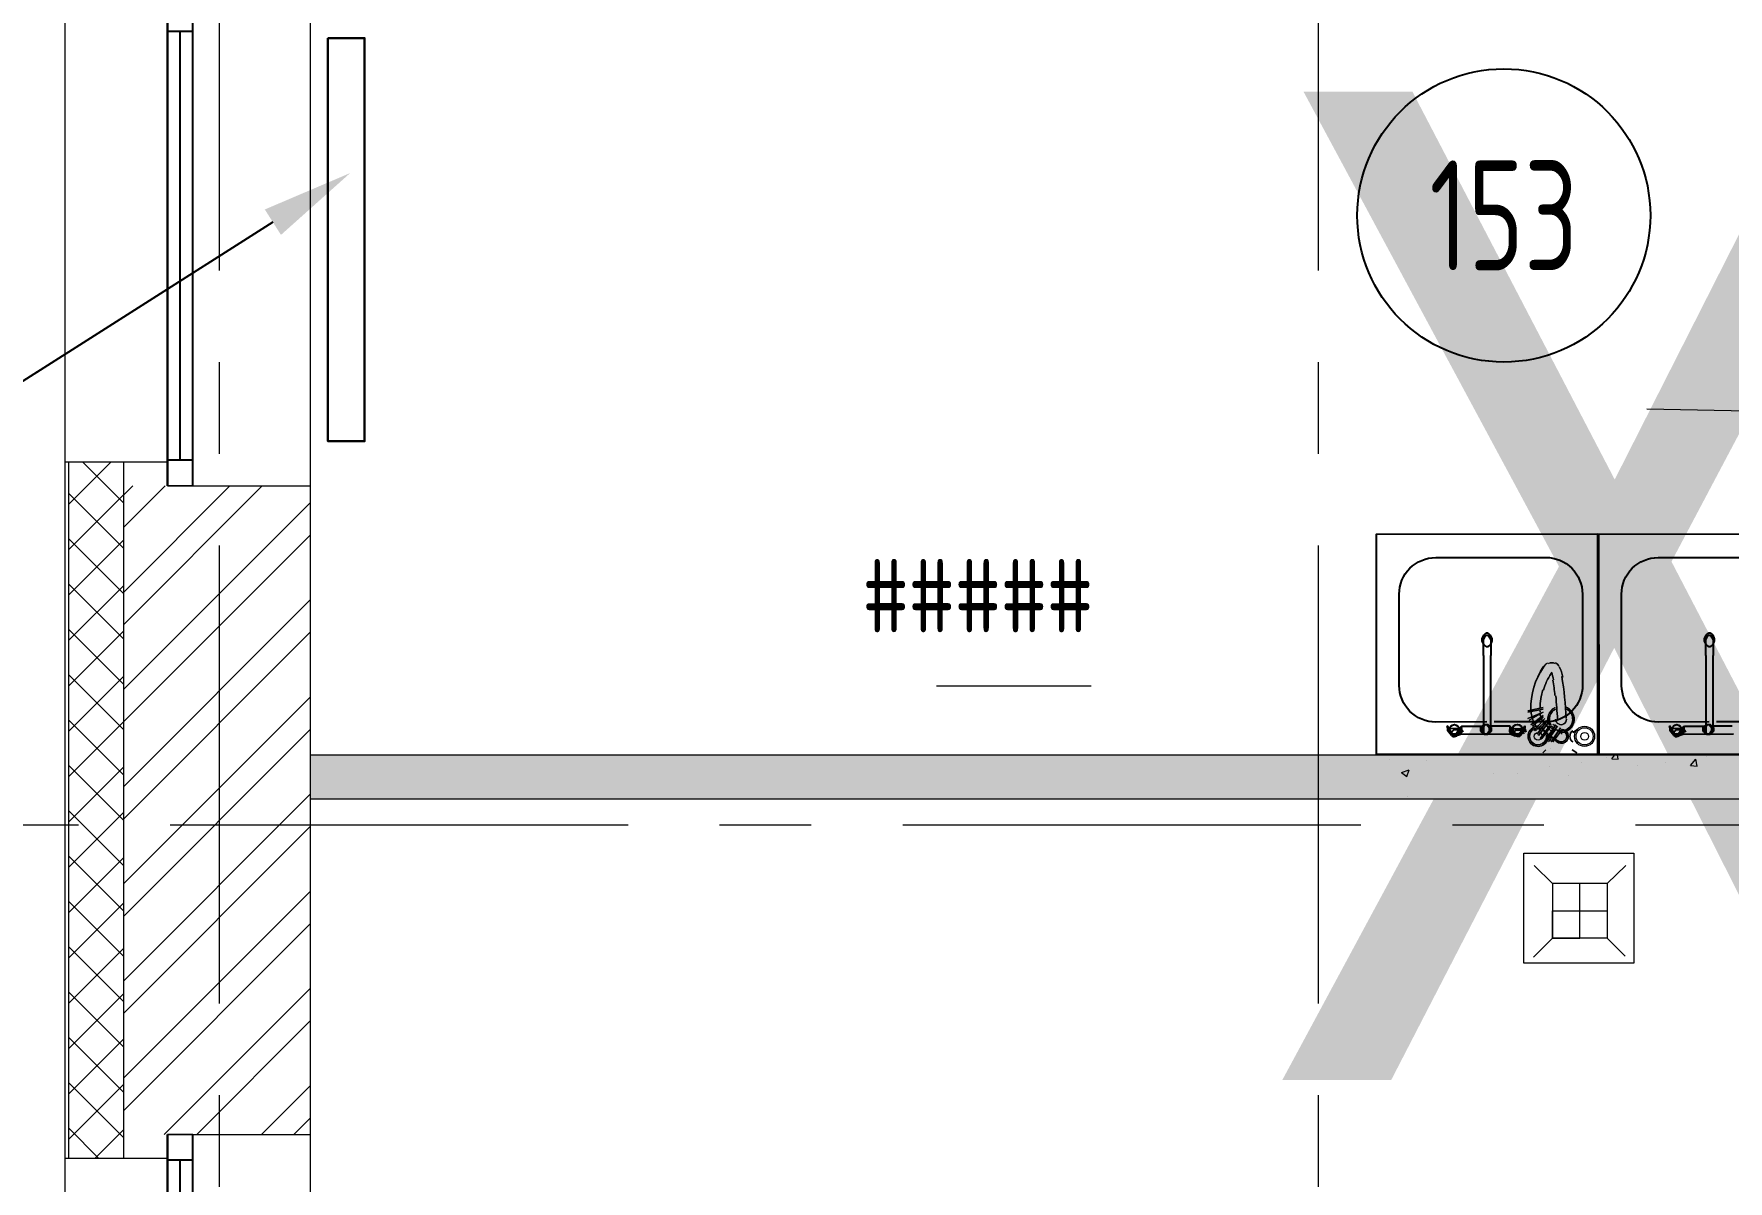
# Model space of a CAD drawing. Header units: millimetres. Extents: x -455656 to 9247092, y 0 to 412358.
# Drawn here: x -218739 to -214115, y 362286 to 365417 of the extents above; entities that cross this region are included whole.
import ezdxf
from ezdxf import colors
from ezdxf.entities.mleader import LeaderData, LeaderLine
from ezdxf.enums import TextEntityAlignment as Align
from ezdxf.math import Vec2, Vec3

# ---------------------------------------------------------------- set-up
doc = ezdxf.new("R2018")
doc.units = ezdxf.units.MM
doc.header["$MEASUREMENT"] = 0
doc.linetypes.add('CENTER', pattern=[2, 1.25, -0.25, 0.25, -0.25])
doc.layers.get('0').update_dxf_attribs({"color": 250, "lineweight": 9})
doc.layers.add('АР_Названия помещений', color=124, linetype='Continuous', lineweight=5, plot=False)
doc.layers.add('АР_новое окно', color=155, linetype='Continuous')
doc.layers.add('ТХ_ВК_трапы', color=5, linetype='Continuous')
for name, color, linetype, lineweight in [('АР_Номер помещения', 1, 'Continuous', 25), ('АР_Помещения_площадь', 19, 'Continuous', 9), ('АР_тонкая линия', 250, 'Continuous', 0), ('подлога', 250, 'Continuous', 9), ('Радиаторы', 250, 'Continuous', 9), ('Радиаторы текст', 250, 'Continuous', 9)]:
    doc.layers.add(name, color=color, linetype=linetype, lineweight=lineweight)
doc.styles.add('ISOCPEUR', font='isocpeur.ttf', dxfattribs={"width": 0.7})
doc.styles.get("Standard").update_dxf_attribs({"font": 'isocpeur.ttf'})

# ---------------------------------------------------------------- blocks, each defined once
blk = doc.blocks.new('*U160')
at = {"layer": 'АР_новое окно', "lineweight": 20}
for p, q in [((0, 1310), (-70, 1310)), ((0, 0), (-70, 0))]:
    blk.add_line(p, q, dxfattribs=at)
at = {"layer": 'АР_новое окно'}
for p, q in [((-70, 1310), (-70, 0)), ((-70, 0), (-70, 1310)), ((0, 1310), (0, 0)), ((0, 1240), (-70, 1240)), ((-35, 1240), (-35, 70)), ((0, 70), (-70, 70))]:
    blk.add_line(p, q, dxfattribs=at)
blk = doc.blocks.new('*U52')
at = {"layer": 'АР_Номер помещения', "color": 7}
blk.add_circle((2520.3, -1416.1), 400, dxfattribs=at)
at = {"layer": 'АР_Помещения_площадь', "color": 7}
blk.add_line((1394.2, -2700.6), (971.9, -2700.6), dxfattribs=at)
at = {"color": 7, "style": 'ISOCPEUR', "width": 0.7, "flags": 1}
blk.add_attdef('КАТЕГОРИЯ', (-499.2, -2092.2), '', height=250, dxfattribs=at)
at = {"layer": 'АР_Номер помещения', "color": 7, "style": 'ISOCPEUR', "width": 0.7}
blk.add_attdef('НОМЕР_ПОМЕЩЕНИЯ', text='', height=300, dxfattribs=at).set_placement((2520.3, -1416.1), align=Align.MIDDLE_CENTER)
at = {"layer": 'АР_Помещения_площадь', "color": 7, "lineweight": 30, "width": 0.7, "flags": 104}
blk.add_attdef('ИМЯ_ПОМЕЩЕНИЯ', text='', height=100, dxfattribs=at).set_placement((157.6, 1217.1), align=Align.MIDDLE_CENTER)
at = {"layer": 'АР_Помещения_площадь', "color": 7, "style": 'ISOCPEUR', "width": 0.7}
blk.add_attdef('ПЛОЩАДЬ_ПОМЕЩЕНИЯ', text='', height=200, dxfattribs=at).set_placement((1399.1, -2454.1), align=Align.MIDDLE_RIGHT)
blk = doc.blocks.new('_DotSmall')
at = {"color": 0, "linetype": 'ByBlock', "const_width": 0.5}
blk.add_lwpolyline([(-0.0625, 0, 1), (0.0625, 0, 1)], format="xyb", close=True, dxfattribs=at)
blk = doc.blocks.new('Трап ТХ')
at = {"layer": 'ТХ_ВК_трапы', "color": 5, "lineweight": 0}
for p, q in [((305243.2, -196674.3), (305292.9, -196724.5)), ((305491.2, -196675.5), (305442.2, -196724.5)), ((305292.9, -196724.5), (305292.9, -196874.5)), ((305292.9, -196724.5), (305442.2, -196724.5)), ((305367.6, -196874.5), (305367.6, -196724.5)), ((305442.2, -196724.5), (305442.2, -196874.5)), ((305442.2, -196799.5), (305292.9, -196799.5)), ((305442.2, -196874.5), (305442.2, -196799.5)), ((305243.2, -196924.3), (305292.9, -196874.5)), ((305292.9, -196874.5), (305442.2, -196874.5)), ((305442.2, -196874.5), (305367.6, -196874.5)), ((305493.2, -196925.5), (305442.2, -196874.5))]:
    blk.add_line(p, q, dxfattribs=at)
blk = doc.blocks.new('A$C6f2de472')
at = {"layer": 'АР_тонкая линия', "ltscale": 100}
for p, q in [((54.6, -68.5), (54.6, -734.3)), ((54.6, -734.3), (9.6, -509.7)), ((9.6, -509.7), (54.6, -734.3)), ((54.6, -734.3), (103.6, -505.6))]:
    blk.add_line(p, q, dxfattribs=at)

msp = doc.modelspace()

# ---------------------------------------------------------------- hatches: boundary and pattern name
at = {"layer": 'подлога', "ltscale": 100}
h = msp.add_hatch(dxfattribs=at)
h.set_pattern_fill('ANSI37', color=256, scale=700)
h.set_pattern_definition([(45, (-1188594, 402570.33), (-61.871843, 61.871843), []), (135, (-1188594, 402570.33), (-61.871843, -61.871843), [])])
h.paths.add_polyline_path([(-218643.9, 364248.2), (-218493.9, 364248.2), (-218493.9, 364248.2), (-218643.9, 364248.2)])
h.paths.add_polyline_path([(-218493.9, 354895.5), (-218643.9, 354895.5), (-218643.9, 353848.2), (-212704, 353848.2), (-212704, 353748.2), (-212554, 353748.2), (-212554, 353998.2), (-218493.9, 353998.2)])
h.paths.add_polyline_path([(-218493.9, 354998.2), (-218643.9, 354998.2), (-218643.9, 354895.5), (-218493.9, 354895.5)])
h.paths.add_polyline_path([(-218493.9, 358088.2), (-218643.9, 358088.2), (-218643.9, 356178.2), (-218493.9, 356178.2)])
h.paths.add_polyline_path([(-218493.9, 361168.2), (-218643.9, 361168.2), (-218643.9, 359268.2), (-218493.9, 359268.2)])
h.paths.add_polyline_path([(-218643.9, 362348.2), (-218493.9, 362348.2), (-218493.9, 364248.2), (-218643.9, 364248.2)])
h = msp.add_hatch(dxfattribs=at)
h.set_pattern_fill('ANSI32', color=256, scale=500)
h.set_pattern_definition([(45, (-1163480.52, 412480.3), (-132.58252, 132.58252), []), (45, (-1163392.13, 412480.3), (-132.58252, 132.58252), [])])
h.paths.add_polyline_path([(-217983.9, 364183.2), (-218493.9, 364183.2), (-218493.9, 362413.2), (-217983.9, 362413.2)])
h = msp.add_hatch(dxfattribs=at)
h.set_pattern_fill('AR-CONC', color=256, scale=30)
h.set_pattern_definition([(50, (0, 247657.5), (215.17805, -18.82564), [22.5, -247.5]), (355, (0, 247657.5), (-41.6254, 225.65764), [18, -198]), (100.45144, (17.93, 247655.93), (173.55265, 206.832), [19.12206, -210.34263]), (46.1842, (0, 247717.5), (320.1724, -49.65578), [33.75, -371.25]), (96.63564, (26.68, 247713.36), (280.3986, 292.23558), [28.6831, -315.51413]), (351.18416, (0, 247717.5), (280.3986, 292.2356), [27, -297]), (21, (30, 247702.5), (179.07212, -120.78567), [22.5, -247.5]), (326, (30, 247702.5), (72.9946, 217.54501), [18, -198]), (71.45144, (44.92, 247692.43), (252.06671, 96.75935), [19.12206, -210.34263]), (37.5, (0, 247657.5), (3.647957, 99.868156), [0, -195.6, 0, -201, 0, -198.75]), (7.5, (0, 247657.5), (78.92086, 118.323514), [0, -114.6, 0, -191.1, 0, -75.75]), (327.5, (-66.9, 247657.5), (160.14673, -6.766462), [0, -75, 0, -234, 0, -310.5]), (317.5, (-96.9, 247657.5), (174.95585, 30.031495), [0, -97.5, 0, -155.4, 0, -220.5])])
h.paths.add_polyline_path([(-212900.8, 363659.8), (-212785.4, 363659.8), (-212785.4, 363779.8), (-213020.8, 363779.8), (-213020.8, 363449.5), (-217983.9, 363449.4), (-217983.9, 363329.4), (-212900.8, 363329.5)])

# ---------------------------------------------------------------- linework, layer by layer
at = {"layer": 'подлога', "linetype": 'CENTER', "ltscale": 1000}
for p, q in [((-218233.9, 382020.7), (-218233.9, 326288.3)), ((-215233.9, 382020.7), (-215233.9, 326288.3)), ((-224367.6, 363258.2), (-141189.2, 363258.2))]:
    msp.add_line(p, q, dxfattribs=at)
at = {"layer": 'подлога'}
for p, q in [((-218653.9, 364248.2), (-218653.9, 365611.6)), ((-217983.9, 364183.2), (-217983.9, 365493.2)), ((-217983.9, 361103.2), (-217983.9, 362413.2))]:
    msp.add_line(p, q, dxfattribs=at)
at = {"layer": 'подлога', "ltscale": 100}
for p, q in [((-218653.9, 356178.2), (-218653.9, 364248.2)), ((-218643.9, 362348.2), (-218643.9, 364248.2)), ((-218493.9, 362348.2), (-218493.9, 364248.2)), ((-218375, 364248.2), (-218493.9, 364248.2)), ((-218375, 364183.2), (-218375, 364248.2)), ((-218375, 364183.2), (-217983.9, 364183.2)), ((-217983.9, 362413.2), (-217983.9, 364183.2)), ((-217983.9, 363449.4), (-213020.8, 363449.5)), ((-217983.9, 363329.4), (-212900.8, 363329.5)), ((-218375, 362413.2), (-217983.9, 362413.2)), ((-218375, 362348.2), (-218375, 362413.2)), ((-218375, 362348.2), (-218493.9, 362348.2))]:
    msp.add_line(p, q, dxfattribs=at)
at = {"layer": 'подлога', "color": 132, "linetype": 'ByBlock', "lineweight": -2, "ltscale": 100}
for p, q in [((-214786.1, 363766.1, 0), (-214782.1, 363776.1, 0)), ((-214786.1, 363760.1, 0), (-214786.1, 363766.1, 0)), ((-214782, 363750.1, 0), (-214786.1, 363760.1, 0)), ((-214783.1, 363764.1, 0), (-214776.1, 363776.1, 0)), ((-214783, 363720.1, 0), (-214783.1, 363764.1, 0)), ((-214782.1, 363776.1, 0), (-214775.1, 363782.1, 0)), ((-214775, 363744.1, 0), (-214782, 363750.1, 0)), ((-214776.1, 363776.1, 0), (-214770.1, 363776.2, 0)), ((-214775.1, 363782.1, 0), (-214771.1, 363782.2, 0)), ((-214771, 363744.2, 0), (-214775, 363744.1, 0)), ((-214771.1, 363782.2, 0), (-214764.1, 363776.2, 0)), ((-214764, 363750.2, 0), (-214771, 363744.2, 0)), ((-214770.1, 363776.2, 0), (-214763.1, 363764.2, 0)), ((-214764.1, 363776.2, 0), (-214760.1, 363766.2, 0)), ((-214760.1, 363760.2, 0), (-214764, 363750.2, 0)), ((-214763.1, 363764.2, 0), (-214763, 363720.2, 0)), ((-214760.1, 363766.2, 0), (-214760.1, 363760.2, 0)), ((-214179.1, 363766.1, 0), (-214175.1, 363776.1, 0)), ((-214179.1, 363760.1, 0), (-214179.1, 363766.1, 0)), ((-214175, 363750.1, 0), (-214179.1, 363760.1, 0)), ((-214176.1, 363764.1, 0), (-214169.1, 363776.1, 0)), ((-214176, 363720.1, 0), (-214176.1, 363764.1, 0)), ((-214175.1, 363776.1, 0), (-214168.1, 363782.1, 0)), ((-214168, 363744.1, 0), (-214175, 363750.1, 0)), ((-214169.1, 363776.1, 0), (-214163.1, 363776.2, 0)), ((-214168.1, 363782.1, 0), (-214164.1, 363782.2, 0)), ((-214164, 363744.2, 0), (-214168, 363744.1, 0)), ((-214164.1, 363782.2, 0), (-214157.1, 363776.2, 0)), ((-214157, 363750.2, 0), (-214164, 363744.2, 0)), ((-214163.1, 363776.2, 0), (-214156.1, 363764.2, 0)), ((-214157.1, 363776.2, 0), (-214153.1, 363766.2, 0)), ((-214153.1, 363760.2, 0), (-214157, 363750.2, 0)), ((-214156.1, 363764.2, 0), (-214156, 363720.2, 0)), ((-214153.1, 363766.2, 0), (-214153.1, 363760.2, 0)), ((-214783, 363720.1, 0), (-214782.8, 363511.2, 0)), ((-214762.8, 363511.1, 0), (-214763, 363720.2, 0)), ((-214176, 363720.1, 0), (-214175.8, 363511.2, 0)), ((-214155.8, 363511.1, 0), (-214156, 363720.2, 0)), ((-214866.4, 363504.3, 0), (-214882.3, 363528.4, 0)), ((-214882.3, 363528.4, 0), (-214881.3, 363515.4, 0)), ((-214866.4, 363504.3, 0), (-214882.3, 363528.4, 0)), ((-214870.4, 363502.3, 0), (-214881.3, 363515.4, 0)), ((-214870.4, 363502.3, 0), (-214881.3, 363515.4, 0)), ((-214875.8, 363520.4, 0), (-214878.8, 363511.5, 0)), ((-214875.8, 363520.4, 0), (-214878.8, 363511.5, 0)), ((-214877.3, 363514.3, 0), (-214877.3, 363524.3, 0)), ((-214877.3, 363514.3, 0), (-214877.3, 363524.3, 0)), ((-214877.3, 363514.3, 0), (-214867.3, 363505.3, 0)), ((-214877.3, 363514.3, 0), (-214867.3, 363505.3, 0)), ((-214845.8, 363521.4, 0), (-214875.8, 363520.4, 0)), ((-214845.8, 363521.4, 0), (-214875.8, 363520.4, 0)), ((-214863.8, 363517.4, 0), (-214873.9, 363507.4, 0)), ((-214863.8, 363517.4, 0), (-214873.9, 363507.4, 0)), ((-214851.8, 363517.4, 0), (-214863.8, 363517.4, 0)), ((-214851.8, 363517.4, 0), (-214863.8, 363517.4, 0)), ((-214844.3, 363525.3, 0), (-214858.3, 363505.3, 0)), ((-214844.3, 363525.3, 0), (-214858.3, 363505.3, 0)), ((-214858.3, 363505.3, 0), (-214847.3, 363507.3, 0)), ((-214858.3, 363505.3, 0), (-214847.3, 363507.3, 0)), ((-214855.3, 363505.3, 0), (-214845.3, 363514.3, 0)), ((-214855.3, 363505.3, 0), (-214845.3, 363514.3, 0)), ((-214841.9, 363507.4, 0), (-214851.8, 363517.4, 0)), ((-214841.9, 363507.4, 0), (-214851.8, 363517.4, 0)), ((-214847.3, 363507.3, 0), (-214842.3, 363516.3, 0)), ((-214847.3, 363507.3, 0), (-214842.3, 363516.3, 0)), ((-214837.8, 363511.4, 0), (-214845.8, 363521.4, 0)), ((-214837.8, 363511.4, 0), (-214845.8, 363521.4, 0)), ((-214845.3, 363514.3, 0), (-214845.3, 363524.3, 0)), ((-214845.3, 363514.3, 0), (-214845.3, 363524.3, 0)), ((-214845.3, 363505.3, 0), (-214841.3, 363514.3, 0)), ((-214845.3, 363505.3, 0), (-214841.3, 363514.3, 0)), ((-214844.3, 363525.3, 0), (-214841.3, 363528.3, 0)), ((-214844.3, 363525.3, 0), (-214841.3, 363528.3, 0)), ((-214842.3, 363516.3, 0), (-214844.3, 363525.3, 0)), ((-214842.3, 363516.3, 0), (-214844.3, 363525.3, 0)), ((-214841.3, 363528.3, 0), (-214842.3, 363525.3, 0)), ((-214841.3, 363528.3, 0), (-214842.3, 363525.3, 0)), ((-214841.3, 363514.3, 0), (-214842.3, 363525.3, 0)), ((-214841.3, 363514.3, 0), (-214842.3, 363525.3, 0)), ((-214841.4, 363528, 0), (-214786.3, 363528, 0)), ((-214782.3, 363531.2, 0), (-214791.3, 363524.2, 0)), ((-214782.3, 363531.2, 0), (-214791.3, 363524.2, 0)), ((-214791.3, 363524.2, 0), (-214791.3, 363514.2, 0)), ((-214791.3, 363524.2, 0), (-214791.3, 363514.2, 0)), ((-214791.3, 363514.2, 0), (-214782.3, 363507.2, 0)), ((-214791.3, 363514.2, 0), (-214782.3, 363507.2, 0)), ((-214781.3, 363531.2, 0), (-214788.3, 363524.2, 0)), ((-214781.3, 363531.2, 0), (-214788.3, 363524.2, 0)), ((-214788.3, 363524.2, 0), (-214788.3, 363513.2, 0)), ((-214788.3, 363524.2, 0), (-214788.3, 363513.2, 0)), ((-214788.3, 363513.2, 0), (-214781.3, 363506.2, 0)), ((-214788.3, 363513.2, 0), (-214781.3, 363506.2, 0)), ((-214786.4, 363522, 0), (-214779.4, 363531.1, 0)), ((-214786.4, 363516.1, 0), (-214786.4, 363522, 0)), ((-214786.3, 363516.2, 0), (-214779.3, 363506.2, 0)), ((-214786.3, 363516.2, 0), (-214779.3, 363506.2, 0)), ((-214770.3, 363531.1, 0), (-214782.3, 363531.2, 0)), ((-214770.3, 363531.1, 0), (-214782.3, 363531.2, 0)), ((-214782.3, 363507.2, 0), (-214770.3, 363507.1, 0)), ((-214782.3, 363507.2, 0), (-214770.3, 363507.1, 0)), ((-214766.3, 363522, 0), (-214773.4, 363531.2, 0)), ((-214773.3, 363506.2, 0), (-214766.3, 363516.1, 0)), ((-214773.3, 363506.2, 0), (-214766.3, 363516.1, 0)), ((-214764.3, 363524.1, 0), (-214771.3, 363531.2, 0)), ((-214764.3, 363524.1, 0), (-214771.3, 363531.2, 0)), ((-214771.3, 363506.2, 0), (-214764.3, 363513.1, 0)), ((-214771.3, 363506.2, 0), (-214764.3, 363513.1, 0)), ((-214761.3, 363524.1, 0), (-214770.3, 363531.1, 0)), ((-214761.3, 363524.1, 0), (-214770.3, 363531.1, 0)), ((-214770.3, 363507.1, 0), (-214761.3, 363514.1, 0)), ((-214770.3, 363507.1, 0), (-214761.3, 363514.1, 0)), ((-214711.2, 363528.1, 0), (-214766.3, 363528, 0)), ((-214766.3, 363516.1, 0), (-214766.3, 363522, 0)), ((-214764.3, 363513.1, 0), (-214764.3, 363524.1, 0)), ((-214764.3, 363513.1, 0), (-214764.3, 363524.1, 0)), ((-214761.3, 363514.1, 0), (-214761.3, 363524.1, 0)), ((-214761.3, 363514.1, 0), (-214761.3, 363524.1, 0)), ((-214711.3, 363528.4, 0), (-214710.3, 363525.4, 0)), ((-214708.3, 363525.4, 0), (-214711.3, 363528.4, 0)), ((-214711.3, 363528.4, 0), (-214710.3, 363525.4, 0)), ((-214708.3, 363525.4, 0), (-214711.3, 363528.4, 0)), ((-214711.2, 363514.4, 0), (-214710.3, 363525.4, 0)), ((-214711.2, 363514.4, 0), (-214710.3, 363525.4, 0)), ((-214707.2, 363505.4, 0), (-214711.2, 363514.4, 0)), ((-214707.2, 363505.4, 0), (-214711.2, 363514.4, 0)), ((-214710.2, 363516.4, 0), (-214708.3, 363525.4, 0)), ((-214710.2, 363516.4, 0), (-214708.3, 363525.4, 0)), ((-214705.2, 363507.4, 0), (-214710.2, 363516.4, 0)), ((-214705.2, 363507.4, 0), (-214710.2, 363516.4, 0)), ((-214708.3, 363525.4, 0), (-214694.2, 363505.5, 0)), ((-214708.3, 363525.4, 0), (-214694.2, 363505.5, 0)), ((-214707.8, 363511.5, 0), (-214699.9, 363521.5, 0)), ((-214707.8, 363511.5, 0), (-214699.9, 363521.5, 0)), ((-214707.2, 363514.4, 0), (-214707.3, 363524.4, 0)), ((-214707.2, 363514.4, 0), (-214707.3, 363524.4, 0)), ((-214697.2, 363505.4, 0), (-214707.2, 363514.4, 0)), ((-214697.2, 363505.4, 0), (-214707.2, 363514.4, 0)), ((-214694.2, 363505.5, 0), (-214705.2, 363507.4, 0)), ((-214694.2, 363505.5, 0), (-214705.2, 363507.4, 0)), ((-214703.8, 363507.5, 0), (-214693.9, 363517.5, 0)), ((-214703.8, 363507.5, 0), (-214693.9, 363517.5, 0)), ((-214699.9, 363521.5, 0), (-214669.9, 363520.6, 0)), ((-214699.9, 363521.5, 0), (-214669.9, 363520.6, 0)), ((-214693.9, 363517.5, 0), (-214681.9, 363517.6, 0)), ((-214693.9, 363517.5, 0), (-214681.9, 363517.6, 0)), ((-214686.2, 363504.5, 0), (-214670.3, 363528.5, 0)), ((-214686.2, 363504.5, 0), (-214670.3, 363528.5, 0)), ((-214675.2, 363514.5, 0), (-214685.2, 363505.5, 0)), ((-214675.2, 363514.5, 0), (-214685.2, 363505.5, 0)), ((-214682.2, 363502.5, 0), (-214671.2, 363515.5, 0)), ((-214682.2, 363502.5, 0), (-214671.2, 363515.5, 0)), ((-214681.9, 363517.6, 0), (-214671.8, 363507.6, 0)), ((-214681.9, 363517.6, 0), (-214671.8, 363507.6, 0)), ((-214675.2, 363514.5, 0), (-214675.3, 363524.5, 0)), ((-214675.2, 363514.5, 0), (-214675.3, 363524.5, 0)), ((-214670.3, 363528.5, 0), (-214671.2, 363515.5, 0)), ((-214669.9, 363520.6, 0), (-214666.8, 363511.6, 0)), ((-214669.9, 363520.6, 0), (-214666.8, 363511.6, 0)), ((-214259.4, 363504.3, 0), (-214275.3, 363528.4, 0)), ((-214275.3, 363528.4, 0), (-214274.3, 363515.4, 0)), ((-214259.4, 363504.3, 0), (-214275.3, 363528.4, 0)), ((-214263.4, 363502.3, 0), (-214274.3, 363515.4, 0)), ((-214263.4, 363502.3, 0), (-214274.3, 363515.4, 0)), ((-214268.8, 363520.4, 0), (-214271.8, 363511.5, 0)), ((-214268.8, 363520.4, 0), (-214271.8, 363511.5, 0)), ((-214270.3, 363514.3, 0), (-214270.3, 363524.3, 0)), ((-214270.3, 363514.3, 0), (-214270.3, 363524.3, 0)), ((-214270.3, 363514.3, 0), (-214260.3, 363505.3, 0)), ((-214270.3, 363514.3, 0), (-214260.3, 363505.3, 0)), ((-214238.8, 363521.4, 0), (-214268.8, 363520.4, 0)), ((-214238.8, 363521.4, 0), (-214268.8, 363520.4, 0)), ((-214256.8, 363517.4, 0), (-214266.9, 363507.4, 0)), ((-214256.8, 363517.4, 0), (-214266.9, 363507.4, 0)), ((-214244.8, 363517.4, 0), (-214256.8, 363517.4, 0)), ((-214244.8, 363517.4, 0), (-214256.8, 363517.4, 0)), ((-214237.3, 363525.3, 0), (-214251.3, 363505.3, 0)), ((-214237.3, 363525.3, 0), (-214251.3, 363505.3, 0)), ((-214251.3, 363505.3, 0), (-214240.3, 363507.3, 0)), ((-214251.3, 363505.3, 0), (-214240.3, 363507.3, 0)), ((-214248.3, 363505.3, 0), (-214238.3, 363514.3, 0)), ((-214248.3, 363505.3, 0), (-214238.3, 363514.3, 0)), ((-214234.9, 363507.4, 0), (-214244.8, 363517.4, 0)), ((-214234.9, 363507.4, 0), (-214244.8, 363517.4, 0)), ((-214240.3, 363507.3, 0), (-214235.3, 363516.3, 0)), ((-214240.3, 363507.3, 0), (-214235.3, 363516.3, 0)), ((-214230.8, 363511.4, 0), (-214238.8, 363521.4, 0)), ((-214230.8, 363511.4, 0), (-214238.8, 363521.4, 0)), ((-214238.3, 363514.3, 0), (-214238.3, 363524.3, 0)), ((-214238.3, 363514.3, 0), (-214238.3, 363524.3, 0)), ((-214238.3, 363505.3, 0), (-214234.3, 363514.3, 0)), ((-214238.3, 363505.3, 0), (-214234.3, 363514.3, 0)), ((-214237.3, 363525.3, 0), (-214234.3, 363528.3, 0)), ((-214237.3, 363525.3, 0), (-214234.3, 363528.3, 0)), ((-214235.3, 363516.3, 0), (-214237.3, 363525.3, 0)), ((-214235.3, 363516.3, 0), (-214237.3, 363525.3, 0)), ((-214234.3, 363528.3, 0), (-214235.3, 363525.3, 0)), ((-214234.3, 363528.3, 0), (-214235.3, 363525.3, 0)), ((-214234.3, 363514.3, 0), (-214235.3, 363525.3, 0)), ((-214234.3, 363514.3, 0), (-214235.3, 363525.3, 0)), ((-214234.4, 363528, 0), (-214179.3, 363528, 0)), ((-214175.3, 363531.2, 0), (-214184.3, 363524.2, 0)), ((-214175.3, 363531.2, 0), (-214184.3, 363524.2, 0)), ((-214184.3, 363524.2, 0), (-214184.3, 363514.2, 0)), ((-214184.3, 363524.2, 0), (-214184.3, 363514.2, 0)), ((-214184.3, 363514.2, 0), (-214175.3, 363507.2, 0)), ((-214184.3, 363514.2, 0), (-214175.3, 363507.2, 0)), ((-214174.3, 363531.2, 0), (-214181.3, 363524.2, 0)), ((-214174.3, 363531.2, 0), (-214181.3, 363524.2, 0)), ((-214181.3, 363524.2, 0), (-214181.3, 363513.2, 0)), ((-214181.3, 363524.2, 0), (-214181.3, 363513.2, 0)), ((-214181.3, 363513.2, 0), (-214174.3, 363506.2, 0)), ((-214181.3, 363513.2, 0), (-214174.3, 363506.2, 0)), ((-214179.4, 363522, 0), (-214172.4, 363531.1, 0)), ((-214179.4, 363516.1, 0), (-214179.4, 363522, 0)), ((-214179.3, 363516.2, 0), (-214172.3, 363506.2, 0)), ((-214179.3, 363516.2, 0), (-214172.3, 363506.2, 0)), ((-214163.3, 363531.1, 0), (-214175.3, 363531.2, 0)), ((-214163.3, 363531.1, 0), (-214175.3, 363531.2, 0)), ((-214175.3, 363507.2, 0), (-214163.3, 363507.1, 0)), ((-214175.3, 363507.2, 0), (-214163.3, 363507.1, 0)), ((-214159.3, 363522, 0), (-214166.4, 363531.2, 0)), ((-214166.3, 363506.2, 0), (-214159.3, 363516.1, 0)), ((-214166.3, 363506.2, 0), (-214159.3, 363516.1, 0)), ((-214157.3, 363524.1, 0), (-214164.3, 363531.2, 0)), ((-214157.3, 363524.1, 0), (-214164.3, 363531.2, 0)), ((-214164.3, 363506.2, 0), (-214157.3, 363513.1, 0)), ((-214164.3, 363506.2, 0), (-214157.3, 363513.1, 0)), ((-214154.3, 363524.1, 0), (-214163.3, 363531.1, 0)), ((-214154.3, 363524.1, 0), (-214163.3, 363531.1, 0)), ((-214163.3, 363507.1, 0), (-214154.3, 363514.1, 0)), ((-214163.3, 363507.1, 0), (-214154.3, 363514.1, 0)), ((-214104.2, 363528.1, 0), (-214159.3, 363528, 0)), ((-214159.3, 363516.1, 0), (-214159.3, 363522, 0)), ((-214157.3, 363513.1, 0), (-214157.3, 363524.1, 0)), ((-214157.3, 363513.1, 0), (-214157.3, 363524.1, 0)), ((-214154.3, 363514.1, 0), (-214154.3, 363524.1, 0)), ((-214154.3, 363514.1, 0), (-214154.3, 363524.1, 0)), ((-214870.4, 363502.3, 0), (-214868.3, 363505.3, 0)), ((-214870.4, 363502.3, 0), (-214868.3, 363505.3, 0)), ((-214870.4, 363502.3, 0), (-214865.4, 363498.3, 0)), ((-214870.4, 363502.3, 0), (-214865.4, 363498.3, 0)), ((-214868.3, 363505.3, 0), (-214866.4, 363504.3, 0)), ((-214868.3, 363505.3, 0), (-214866.4, 363504.3, 0)), ((-214867.3, 363505.3, 0), (-214855.3, 363505.3, 0)), ((-214867.3, 363505.3, 0), (-214855.3, 363505.3, 0)), ((-214859.4, 363503.3, 0), (-214866.4, 363504.3, 0)), ((-214859.4, 363503.3, 0), (-214866.4, 363504.3, 0)), ((-214865.4, 363498.3, 0), (-214856.4, 363501.3, 0)), ((-214865.4, 363498.3, 0), (-214856.4, 363501.3, 0)), ((-214859.4, 363503.3, 0), (-214858.3, 363505.3, 0)), ((-214859.4, 363503.3, 0), (-214858.3, 363505.3, 0)), ((-214845.3, 363505.3, 0), (-214856.4, 363501.3, 0)), ((-214845.3, 363505.3, 0), (-214856.4, 363501.3, 0)), ((-214707.2, 363505.4, 0), (-214845.3, 363505.3, 0)), ((-214781.3, 363506.2, 0), (-214771.3, 363506.2, 0)), ((-214781.3, 363506.2, 0), (-214771.3, 363506.2, 0)), ((-214707.2, 363505.4, 0), (-214696.2, 363501.4, 0)), ((-214707.2, 363505.4, 0), (-214696.2, 363501.4, 0)), ((-214685.2, 363505.5, 0), (-214697.2, 363505.4, 0)), ((-214685.2, 363505.5, 0), (-214697.2, 363505.4, 0)), ((-214687.2, 363498.5, 0), (-214696.2, 363501.4, 0)), ((-214687.2, 363498.5, 0), (-214696.2, 363501.4, 0)), ((-214693.2, 363503.5, 0), (-214694.2, 363505.5, 0)), ((-214693.2, 363503.5, 0), (-214694.2, 363505.5, 0)), ((-214693.2, 363503.5, 0), (-214686.2, 363504.5, 0)), ((-214693.2, 363503.5, 0), (-214686.2, 363504.5, 0)), ((-214682.2, 363502.5, 0), (-214687.2, 363498.5, 0)), ((-214682.2, 363502.5, 0), (-214687.2, 363498.5, 0)), ((-214684.2, 363505.5, 0), (-214686.2, 363504.5, 0)), ((-214684.2, 363505.5, 0), (-214686.2, 363504.5, 0)), ((-214682.2, 363502.5, 0), (-214684.2, 363505.5, 0)), ((-214682.2, 363502.5, 0), (-214684.2, 363505.5, 0)), ((-214263.4, 363502.3, 0), (-214261.3, 363505.3, 0)), ((-214263.4, 363502.3, 0), (-214261.3, 363505.3, 0)), ((-214263.4, 363502.3, 0), (-214258.4, 363498.3, 0)), ((-214263.4, 363502.3, 0), (-214258.4, 363498.3, 0)), ((-214261.3, 363505.3, 0), (-214259.4, 363504.3, 0)), ((-214261.3, 363505.3, 0), (-214259.4, 363504.3, 0)), ((-214260.3, 363505.3, 0), (-214248.3, 363505.3, 0)), ((-214260.3, 363505.3, 0), (-214248.3, 363505.3, 0)), ((-214252.4, 363503.3, 0), (-214259.4, 363504.3, 0)), ((-214252.4, 363503.3, 0), (-214259.4, 363504.3, 0)), ((-214258.4, 363498.3, 0), (-214249.4, 363501.3, 0)), ((-214258.4, 363498.3, 0), (-214249.4, 363501.3, 0)), ((-214252.4, 363503.3, 0), (-214251.3, 363505.3, 0)), ((-214252.4, 363503.3, 0), (-214251.3, 363505.3, 0)), ((-214238.3, 363505.3, 0), (-214249.4, 363501.3, 0)), ((-214238.3, 363505.3, 0), (-214249.4, 363501.3, 0)), ((-214100.2, 363505.4, 0), (-214238.3, 363505.3, 0)), ((-214174.3, 363506.2, 0), (-214164.3, 363506.2, 0)), ((-214174.3, 363506.2, 0), (-214164.3, 363506.2, 0))]:
    msp.add_line(p, q, dxfattribs=at)
at = {"layer": 'подлога', "color": 253, "linetype": 'Continuous', "ltscale": 100}
for p, q in [((-215039.8, 363438), (-215039.8, 363438)), ((-214964.7, 363447.9), (-214964.7, 363447.9)), ((-214937, 363433.5), (-214937, 363433.5)), ((-214603.9, 363418.4), (-214603.9, 363418.4)), ((-214515.2, 363427.7), (-214515.2, 363427.7)), ((-214448.1, 363440.9), (-214448.1, 363440.9)), ((-214432.7, 363438.9), (-214423.8, 363449.4)), ((-214432.7, 363438.9), (-214414.8, 363437.3)), ((-214414.8, 363437.3), (-214417, 363449.4)), ((-214362.4, 363419.3), (-214362.4, 363419.3)), ((-214287.3, 363429.2), (-214287.3, 363429.2)), ((-214217.5, 363420), (-214203, 363437.3)), ((-214217.5, 363420), (-214199.6, 363418.5)), ((-214199.6, 363418.5), (-214203, 363437.3)), ((-214173.7, 363444.1), (-214173.7, 363444.1)), ((-215006.8, 363400.8), (-214985.8, 363408.8)), ((-215006.8, 363400.8), (-214991.8, 363390.7)), ((-214991.8, 363390.7), (-214985.8, 363408.8)), ((-214755.4, 363399.2), (-214755.4, 363399.2)), ((-214690.1, 363397.7), (-214690.1, 363397.7)), ((-214551.9, 363394.3), (-214551.9, 363394.3)), ((-214990.6, 363336.4), (-214990.6, 363336.4))]:
    msp.add_line(p, q, dxfattribs=at)
at = {"layer": 'подлога', "color": 18, "ltscale": 100, "true_color": 0x000000}
for points in [[(-218493.9, 364248.2), (-218653.9, 364248.2)], [(-218493.9, 362348.2), (-218653.9, 362348.2)]]:
    msp.add_lwpolyline(points, dxfattribs=at)
at = {"layer": 'подлога', "color": 132, "linetype": 'ByBlock', "lineweight": -2, "ltscale": 100, "elevation": 0}
for points in [[(-215075.3, 363451.1), (-214470.3, 363451.6), (-214470.8, 364051.6), (-215075.8, 364051.1), (-215075.3, 363451.1)], [(-214468.3, 363451.1), (-213863.3, 363451.6), (-213863.8, 364051.6), (-214468.8, 364051.1), (-214468.3, 363451.1)]]:
    msp.add_lwpolyline(points, dxfattribs=at)
for points in [[(-214773.4, 363539.1), (-214912.6, 363538.9, -0.414214), (-215012.7, 363638.8), (-215012.9, 363887.7, -0.414214), (-214913, 363987.8), (-214612.7, 363988, -0.414214), (-214512.6, 363888.1), (-214512.4, 363639.3, -0.414214), (-214612.3, 363539.2), (-214753.4, 363539.1)], [(-214166.4, 363539.1), (-214305.6, 363538.9, -0.414214), (-214405.7, 363638.8), (-214405.9, 363887.7, -0.414214), (-214306, 363987.8), (-214005.7, 363988, -0.414214), (-213905.6, 363888.1), (-213905.4, 363639.3, -0.414214), (-214005.3, 363539.2), (-214146.4, 363539.1)]]:
    msp.add_lwpolyline(points, format="xyb", dxfattribs=at)
at = {"layer": 'подлога', "color": 132, "lineweight": 0, "elevation": 0}
for points in [[(-214619.7, 363689.5, -0.098402), (-214607.9, 363699.8, 0.098402), (-214619.2, 363688.4, 0.153885), (-214653.5, 363572.6, -0.153885), (-214619.7, 363689.5)], [(-214579.6, 363487.2, -0.016359), (-214599.2, 363500.2, 0.016359), (-214578.2, 363487.5, 1.000109), (-214562.2, 363512.4, -1.000109), (-214579.6, 363487.2)]]:
    msp.add_lwpolyline(points, format="xyb", dxfattribs=at)
for points in [[(-214587, 363698.4, 0.263202), (-214605.7, 363698.5, -0.263202)], [(-214576.6, 363691.2, 0.128446), (-214586.3, 363701.1, -0.128446)], [(-214598.1, 363671.6, 0.086562), (-214619, 363626, -0.086562)], [(-214591.6, 363654.3, 0.048642), (-214597.4, 363675.3, -0.048642)], [(-214587.8, 363611.8, 0.021688), (-214593.5, 363653.4, -0.021688)], [(-214566.2, 363661.1, 0.076793), (-214575.9, 363689.8, -0.076793)], [(-214557, 363549, 0.030153), (-214568.9, 363663.4, -0.030153)], [(-214620.6, 363627.1, 0.073497), (-214628.1, 363576.3, -0.073497)], [(-214580.6, 363546.5, 0.008531), (-214585.4, 363610.1, -0.008531)], [(-214653.3, 363570.6, 0.043708), (-214651, 363554.9, -0.043708)], [(-214587, 363578.7, 0.423103), (-214602.7, 363529.5, -0.423103)], [(-214585.8, 363574.5, 0.413779), (-214599.1, 363531.7, -0.413779)], [(-214587.9, 363519.6, 1.108707), (-214560, 363576.3, -1.108707)], [(-214577, 363511, 0.921844), (-214559.4, 363580.5, -0.921844)], [(-214632.5, 363527.4, 3.349514), (-214608, 363509.8, -3.349514)], [(-214636.2, 363523.1, 2.5734), (-214610.9, 363504.5, -2.5734)], [(-214650, 363551.2, 0.038822), (-214645.2, 363538.1, -0.038822)], [(-214643.5, 363534.6, 0.030446), (-214637.9, 363525.1, -0.030446)], [(-214633.3, 363523.1, 0.021049), (-214626.7, 363514.9, -0.021049)], [(-214621.4, 363519.7, 0.121122), (-214632, 363523.1, -0.121122)], [(-214627.6, 363529, 0.020071), (-214620.5, 363521.9, -0.020071)], [(-214620.4, 363516.4, 0.006867), (-214613, 363510.4, -0.006867)], [(-214612.3, 363509.1, 0.111571), (-214618.3, 363517.4, -0.111571)], [(-214610, 363508.1, 0.006878), (-214602.3, 363502.4, -0.006878)], [(-214600.4, 363525.8, 0.071236), (-214593.4, 363518.4, -0.071236)], [(-214597.3, 363528.8, 0.075801), (-214590.9, 363521.8, -0.075801)], [(-214593.7, 363533, 0.071497), (-214584.3, 363528.8, -0.071497)], [(-214588, 363493.2, 1.879148), (-214569.8, 363519, -1.879148)], [(-214587.1, 363491.1, 1.639573), (-214567.6, 363518.8, -1.639573)], [(-214585.8, 363546.5, 1.000049), (-214556.2, 363546.5, -1.000049)], [(-214539.3, 363515.2, 0.502962), (-214539.3, 363484.6, -0.502962)], [(-214605.4, 363484.6, 0.232603), (-214597.7, 363499.6, -0.232603)], [(-214589.2, 363497.9, 0.039911), (-214588.6, 363495, -0.039911)]]:
    msp.add_lwpolyline(points, format="xyb", close=True, dxfattribs=at)
for points in [[(-214619.6, 363578.2), (-214662, 363569.8)], [(-214662, 363565.5), (-214619.6, 363574)], [(-214619.6, 363565.5), (-214662, 363548.6), (-214619.6, 363565.5), (-214657.7, 363544.4)], [(-214619.6, 363557.1), (-214653.5, 363531.7)], [(-214649.3, 363527.4), (-214619.6, 363552.8)], [(-214628.1, 363569.8), (-214628.1, 363565.5)], [(-214628.1, 363561.3), (-214628.1, 363557.1), (-214623.9, 363552.8), (-214628.1, 363557.1)], [(-214615.4, 363548.6), (-214645, 363514.8)], [(-214640.8, 363514.8), (-214611.2, 363544.4)], [(-214611.2, 363540.1), (-214636.6, 363506.3)], [(-214632.3, 363502.1), (-214607, 363535.9)], [(-214602.7, 363527.4), (-214628.1, 363493.6)], [(-214623.9, 363548.6), (-214623.9, 363544.4), (-214619.6, 363540.1), (-214615.4, 363535.9), (-214615.4, 363531.7), (-214615.4, 363535.9), (-214619.6, 363540.1), (-214623.9, 363544.4)], [(-214623.9, 363493.6), (-214598.5, 363527.4)], [(-214590, 363519), (-214615.4, 363485.1)], [(-214611.2, 363527.4), (-214607, 363527.4), (-214607, 363523.2), (-214607, 363527.4)], [(-214611.2, 363485.1), (-214585.8, 363519)], [(-214585, 363531.7), (-214610.4, 363493.6)], [(-214606.2, 363493.6), (-214580.8, 363527.4)], [(-214602.7, 363519), (-214598.5, 363514.8), (-214594.3, 363514.8), (-214598.5, 363514.8)], [(-214597.7, 363527.4), (-214589.3, 363523.2)], [(-214572.3, 363523.2), (-214597.7, 363485.1)], [(-214593.5, 363485.1), (-214568.1, 363519)], [(-214576.6, 363514.7), (-214568.1, 363506.3), (-214576.6, 363514.7), (-214585, 363519)], [(-214538.5, 363510.5), (-214525.8, 363519)], [(-214612.8, 363463), (-214621.2, 363454.6)], [(-214540.8, 363463), (-214528.1, 363454.6)]]:
    msp.add_lwpolyline(points, close=True, dxfattribs=at)
for points in [[(-214662, 363569.8), (-214662, 363569.8)], [(-214662, 363569.8), (-214662, 363569.8)], [(-214619.6, 363574), (-214619.6, 363574)], [(-214619.6, 363574), (-214619.6, 363574)], [(-214619.6, 363565.5), (-214619.6, 363565.5)], [(-214619.6, 363565.5), (-214619.6, 363565.5)], [(-214619.6, 363557.1), (-214619.6, 363557.1)], [(-214619.6, 363557.1), (-214619.6, 363557.1)], [(-214657.7, 363548.6), (-214657.7, 363548.6)], [(-214657.7, 363548.6), (-214657.7, 363548.6)], [(-214653.5, 363527.4), (-214653.5, 363527.4)], [(-214653.5, 363527.4), (-214653.5, 363527.4)], [(-214648.5, 363531.7), (-214648.5, 363531.7)], [(-214648.5, 363531.7), (-214648.5, 363531.7)], [(-214640, 363519), (-214640, 363519)], [(-214640, 363519), (-214640, 363519)], [(-214627.3, 363510.5), (-214627.3, 363510.5)], [(-214627.3, 363510.5), (-214627.3, 363510.5)], [(-214615.4, 363544.4), (-214615.4, 363544.4)], [(-214615.4, 363544.4), (-214615.4, 363544.4)], [(-214607, 363535.9), (-214607, 363535.9)], [(-214607, 363535.9), (-214607, 363535.9)], [(-214598.5, 363527.4), (-214598.5, 363527.4)], [(-214598.5, 363527.4), (-214598.5, 363527.4)], [(-214590, 363519), (-214590, 363519)], [(-214590, 363519), (-214590, 363519)], [(-214580.8, 363527.4), (-214580.8, 363527.4)], [(-214580.8, 363527.4), (-214580.8, 363527.4)], [(-214572.3, 363519), (-214572.3, 363519)], [(-214572.3, 363519), (-214572.3, 363519)], [(-214618.9, 363502), (-214618.9, 363502)], [(-214618.9, 363502), (-214618.9, 363502)], [(-214606.2, 363493.6), (-214606.2, 363493.6)], [(-214606.2, 363493.6), (-214606.2, 363493.6)], [(-214600.1, 363467.3), (-214600.1, 363467.3)], [(-214600.1, 363467.3), (-214600.1, 363467.3)]]:
    msp.add_lwpolyline(points, dxfattribs=at)
at = {"layer": 'подлога', "elevation": 171.1}
msp.add_lwpolyline([(-214372.4, 363181.4), (-214372.4, 362881.4), (-214672.4, 362881.4), (-214672.4, 363181.4)], close=True, dxfattribs=at)
at = {"layer": 'подлога', "color": 132, "linetype": 'ByBlock', "lineweight": -2, "ltscale": 100}
for centre in [(-214862.3, 363518.8, 0), (-214862.3, 363518.8, 0), (-214690.3, 363519, 0), (-214690.3, 363519, 0), (-214255.3, 363518.8, 0), (-214255.3, 363518.8, 0)]:
    msp.add_circle(centre, 13, dxfattribs=at)
at = {"layer": 'подлога', "color": 132, "lineweight": 0}
for centre, radius in [((-214633.7, 363499.9, 0), 10.6), ((-214633.7, 363499.9, 0), 10.6), ((-214506.8, 363499.9, 0), 27.5), ((-214506.8, 363499.9, 0), 27.5), ((-214506.7, 363499.9, 0), 23.3), ((-214506.7, 363499.9, 0), 23.3), ((-214506.8, 363499.9, 0), 10.6), ((-214506.8, 363499.9, 0), 10.6)]:
    msp.add_circle(centre, radius, dxfattribs=at)
at = {"layer": 'Радиаторы', "color": 1, "lineweight": 30, "ltscale": 500}
msp.add_lwpolyline([(-217936.5, 365405), (-217836.5, 365405), (-217836.5, 364305), (-217936.5, 364305)], close=True, dxfattribs=at)

# ---------------------------------------------------------------- block references
at = {"layer": 'подлога', "xscale": -1, "rotation": 180}
for p in [(-218305, 365493.2), (-218305, 362413.2)]:
    msp.add_blockref('*U160', p, dxfattribs=at)
at = {"layer": 'подлога'}
ref = msp.add_blockref('*U52', (-217247.6, 366337.3), dxfattribs=at)
ref.add_attrib('НОМЕР_ПОМЕЩЕНИЯ', '153', dxfattribs={"layer": 'АР_Номер помещения', "color": 7, "height": 300, "style": 'ISOCPEUR', "width": 0.7}).set_placement((-214727.3, 364921.3), align=Align.MIDDLE_CENTER)
lines = msp.add_mtext('\\W0.8000;Холодный цех', dxfattribs={"layer": 'АР_Названия помещений', "insert": (-215396.5, 365259), "char_height": 2696.651, "width": 926.94, "attachment_point": 1})
ref.add_attrib('ИМЯ_ПОМЕЩЕНИЯ', '', (-215396.5, 365259), dxfattribs={"flags": 104}).embed_mtext(lines)
ref.add_attrib('ПЛОЩАДЬ_ПОМЕЩЕНИЯ', '#####', dxfattribs={"layer": 'АР_Помещения_площадь', "color": 7, "height": 200, "style": 'ISOCPEUR', "width": 0.7}).set_placement((-215848.5, 363883.2), align=Align.MIDDLE_RIGHT)
at = {"layer": 'подлога', "ltscale": 100, "xscale": 0.6594720959017201, "yscale": 0.6594720959017201, "zscale": 0.6594720959017201, "rotation": 88.90682465246924}
msp.add_blockref('A$C6f2de472', (-214383, 364358), dxfattribs=at)
at = {"layer": 'подлога', "rotation": 270}
msp.add_blockref('Трап ТХ', (-17720.3, 668391, 171.1), dxfattribs=at)

# ---------------------------------------------------------------- leaders
at = {"layer": 'подлога'}
ml = msp.add_multileader_mtext('Standard', dxfattribs=at)
ml.set_content('{\\W0.8;-2,250}', color=256, style='ISOCPEUR')
ml.set_leader_properties(color=256, linetype='Continuous', lineweight=-1)
ml.set_arrow_properties(name='DOTSMALL')
ml.build(insert=Vec2(0, 0))
ml.multileader.update_dxf_attribs({"has_text_frame": 1, "text_left_attachment_type": 4, "text_right_attachment_type": 4, "dogleg_length": 100, "arrow_head_size": 180})
ctx = ml.context
ctx.base_point, ctx.char_height, ctx.arrow_head_size, ctx.landing_gap_size, ctx.plane_origin = Vec3(-297233.6, 376010.4), 250, 180, 50, Vec3(-296855.5, 374536.3)
ctx.left_attachment, ctx.right_attachment = 4, 4
notes = []
notes.append((ctx, [(0, (0, 0, 0), (0, 0), (1, 0), 1, [])]))
ctx.mtext.insert, ctx.mtext.width, ctx.mtext.defined_height, ctx.mtext.line_spacing_style, ctx.mtext.flow_direction = Vec3(-297183.6, 376343.7), 769.989, 343.9, 2, 5
ml = msp.add_multileader_mtext('Standard', dxfattribs=at)
ml.set_content('{\\W0.8;-2,550}', color=256, style='ISOCPEUR')
ml.set_leader_properties(color=256, linetype='Continuous', lineweight=-1)
ml.set_arrow_properties(name='DOTSMALL')
ml.build(insert=Vec2(0, 0))
ml.multileader.update_dxf_attribs({"has_text_frame": 1, "text_left_attachment_type": 4, "text_right_attachment_type": 4, "dogleg_length": 100, "arrow_head_size": 180})
ctx = ml.context
ctx.base_point, ctx.char_height, ctx.arrow_head_size, ctx.landing_gap_size, ctx.plane_origin = Vec3(-302775.8, 371600.8, -2), 250, 180, 50, Vec3(-302295.5, 369356.7, -2)
ctx.left_attachment, ctx.right_attachment = 4, 4
notes.append((ctx, [(0, (0, 0, 0), (0, 0), (1, 0), 1, [])]))
ctx.mtext.insert, ctx.mtext.width, ctx.mtext.defined_height, ctx.mtext.line_spacing_style, ctx.mtext.flow_direction = Vec3(-302725.8, 371934.1, -2), 801.086, 330.7, 2, 5
ml = msp.add_multileader_mtext('Standard', dxfattribs=at)
ml.set_content('{\\W0.8;-2,250}', color=256, style='ISOCPEUR')
ml.set_leader_properties(color=256, linetype='Continuous', lineweight=-1)
ml.set_arrow_properties(name='DOTSMALL')
ml.build(insert=Vec2(0, 0))
ml.multileader.update_dxf_attribs({"has_text_frame": 1, "text_left_attachment_type": 4, "text_right_attachment_type": 4, "dogleg_length": 100, "arrow_head_size": 180})
ctx = ml.context
ctx.base_point, ctx.char_height, ctx.arrow_head_size, ctx.landing_gap_size, ctx.plane_origin = Vec3(-298305.8, 367924.5, 0), 250, 180, 50, Vec3(-302964.3, 364072.2, 0)
ctx.left_attachment, ctx.right_attachment = 4, 4
notes.append((ctx, [(0, (0, 0, 0), (0, 0), (1, 0), 1, [])]))
ctx.mtext.insert, ctx.mtext.width, ctx.mtext.defined_height, ctx.mtext.line_spacing_style, ctx.mtext.flow_direction = Vec3(-298255.8, 368257.9, 0), 769.989, 343.9, 2, 5
ml = msp.add_multileader_mtext('Standard', dxfattribs=at)
ml.set_content('{\\W0.8;-2,550}', color=256, style='ISOCPEUR')
ml.set_leader_properties(color=256, linetype='Continuous', lineweight=-1)
ml.set_arrow_properties(name='DOTSMALL')
ml.build(insert=Vec2(0, 0))
ml.multileader.update_dxf_attribs({"has_text_frame": 1, "text_left_attachment_type": 4, "text_right_attachment_type": 4, "dogleg_length": 100, "arrow_head_size": 180})
ctx = ml.context
ctx.base_point, ctx.char_height, ctx.arrow_head_size, ctx.landing_gap_size, ctx.plane_origin = Vec3(-314736, 367730.8, -2), 250, 180, 50, Vec3(-314255.7, 365486.8, -2)
ctx.left_attachment, ctx.right_attachment = 4, 4
notes.append((ctx, [(0, (0, 0, 0), (0, 0), (1, 0), 1, [])]))
ctx.mtext.insert, ctx.mtext.width, ctx.mtext.defined_height, ctx.mtext.line_spacing_style, ctx.mtext.flow_direction = Vec3(-314686, 368064.1, -2), 801.086, 330.7, 2, 5
ml = msp.add_multileader_mtext('Standard', dxfattribs=at)
ml.set_content('{\\W0.8;-2,250}', color=256, style='ISOCPEUR')
ml.set_leader_properties(color=256, linetype='Continuous', lineweight=-1)
ml.set_arrow_properties(name='DOTSMALL')
ml.build(insert=Vec2(0, 0))
ml.multileader.update_dxf_attribs({"has_text_frame": 1, "text_left_attachment_type": 4, "text_right_attachment_type": 4, "dogleg_length": 100, "arrow_head_size": 180})
ctx = ml.context
ctx.base_point, ctx.char_height, ctx.arrow_head_size, ctx.landing_gap_size, ctx.plane_origin = Vec3(-336127.5, 364643.4, 0), 250, 180, 50, Vec3(-337174, 363586.3, 0)
ctx.left_attachment, ctx.right_attachment = 4, 4
notes.append((ctx, [(0, (0, 0, 0), (0, 0), (1, 0), 1, [])]))
ctx.mtext.insert, ctx.mtext.width, ctx.mtext.defined_height, ctx.mtext.line_spacing_style, ctx.mtext.flow_direction = Vec3(-336077.5, 364976.7, 0), 769.989, 343.9, 2, 5
for ctx, leaders in notes:
    for number, flags, end, landing, length, lines in leaders:
        leader = LeaderData()
        leader.index, (leader.has_last_leader_line, leader.has_dogleg_vector, leader.attachment_direction) = number, flags
        leader.last_leader_point, leader.dogleg_vector, leader.dogleg_length = Vec3(end), Vec3(landing), length
        for number, points, colour, breaks in lines:
            line = LeaderLine()
            line.index, line.vertices, line.color, line.breaks = number, Vec3.list(points), colors.encode_raw_color(colour), breaks
            leader.lines.append(line)
        ctx.leaders.append(leader)

# ---------------------------------------------------------------- next in the draw order: leaders
at = {"layer": 'Радиаторы текст'}
ml = msp.add_multileader_mtext('Standard', dxfattribs=at)
ml.set_content('\\A1; Kermi Therm X2 FTV 22\\P1100x500(h) 1032/1029Вт', color=256, style='ISOCPEUR')
ml.set_leader_properties()
ml.build(insert=Vec2(0, 0))
ml.multileader.update_dxf_attribs({"text_left_attachment_type": 6, "text_right_attachment_type": 6, "dogleg_length": 100, "arrow_head_size": 250})
ctx = ml.context
ctx.base_point, ctx.char_height, ctx.arrow_head_size, ctx.landing_gap_size, ctx.plane_origin = Vec3(-221987.9, 364265.4), 250, 250, 25, Vec3(-244325.4, 358051.5)
ctx.left_attachment, ctx.right_attachment, ctx.text_align_type = 6, 6, 1
notes = []
notes.append((ctx, [(0, (1, 1, 0), (-219089.9, 364265.4), (-1, 0), 170.5, [(1, [(-217875.9, 365036.9)], 0, [])])]))
ctx.mtext.insert, ctx.mtext.width, ctx.mtext.alignment, ctx.mtext.flow_direction = Vec3(-220624.1, 364565.4), 3535.322, 2, 5
ctx.mtext.has_bg_fill, ctx.mtext.bg_color, ctx.mtext.bg_scale_factor, ctx.mtext.bg_transparency, ctx.mtext.use_window_bg_color = 1, -1027028792, 1.5, 0, 1
for ctx, leaders in notes:
    for number, flags, end, landing, length, lines in leaders:
        leader = LeaderData()
        leader.index, (leader.has_last_leader_line, leader.has_dogleg_vector, leader.attachment_direction) = number, flags
        leader.last_leader_point, leader.dogleg_vector, leader.dogleg_length = Vec3(end), Vec3(landing), length
        for number, points, colour, breaks in lines:
            line = LeaderLine()
            line.index, line.vertices, line.color, line.breaks = number, Vec3.list(points), colors.encode_raw_color(colour), breaks
            leader.lines.append(line)
        ctx.leaders.append(leader)

doc.saveas('drawing.dxf')
